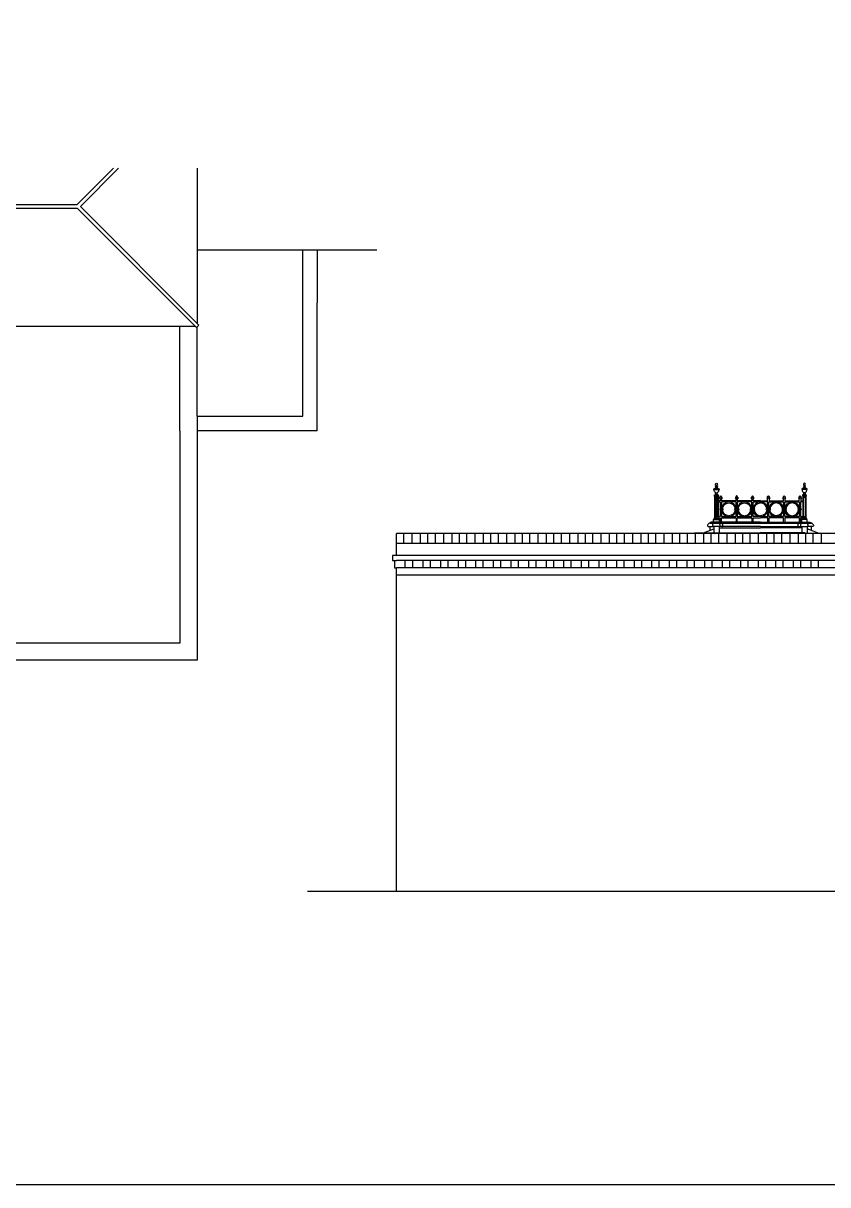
# Model space of a CAD drawing. Header units: millimetres. Extents: x -5841 to 140562, y 1006 to 102310.
# Drawn here: x 29485 to 37713, y 1006 to 12876 of the extents above; entities that cross this region are included whole.
import ezdxf

# ---------------------------------------------------------------- set-up
doc = ezdxf.new("R2010")
doc.units = ezdxf.units.MM
doc.header["$LTSCALE"] = 10
doc.layers.add('CONCEPT HOUSE', color=7, linetype='Continuous')
doc.layers.add('PDF17_0', color=7, linetype='Continuous')
doc.styles.add('1-20', font='romans.shx', dxfattribs={"width": 0.8, "height": 35})
doc.styles.get("Standard").update_dxf_attribs({"font": 'arial.ttf'})
doc.dimstyles.new('1-20', dxfattribs={"dimtxt": 35, "dimasz": 40, "dimexe": 40, "dimexo": 40, "dimgap": 40, "dimtad": 1, "dimdec": 0, "dimzin": 0, "dimdsep": 46, "dimtxsty": '1-20', "dimblk": 'OBLIQUE', "dimcen": 40, "dimdle": 40, "dimclrd": 251, "dimclre": 251, "dimclrt": 251, "dimadec": 0, "dimazin": 0, "dimtfac": 1, "dimtdec": 0, "dimtix": 1, "dimtmove": 1, "dimatfit": 3, "dimfxl": 1, "dimtolj": 1, "dimtzin": 0, "dimlwd": 25, "dimarcsym": 0})
doc.dimstyles.get("Standard").update_dxf_attribs({"dimtxt": 0.18, "dimasz": 0.18, "dimexe": 0.18, "dimexo": 0.0625, "dimgap": 0.09, "dimtad": 0, "dimtih": 1, "dimtoh": 1, "dimdec": 4, "dimzin": 0, "dimdsep": 46, "dimtxsty": 'Standard', "dimcen": 0.09, "dimadec": 0, "dimazin": 0, "dimtfac": 1, "dimtdec": 4, "dimtofl": 0, "dimtmove": 0, "dimatfit": 3, "dimfxl": 1, "dimtolj": 1, "dimtzin": 0, "dimarcsym": 0})

# ---------------------------------------------------------------- blocks, each defined once
blk = doc.blocks.new('*D')
at = {"color": 0}
for p, q in [((14814, 14384), (14814, 14508)), ((14814, 14508), (15072, 14508)), ((15073, 14508), (15331, 14508)), ((15331, 14384), (15331, 14508))]:
    blk.add_line(p, q, dxfattribs=at)
for points in [[(14814, 14508), (14814, 14508), (14814, 14508)], [(15331, 14508), (15331, 14508), (15331, 14508)]]:
    blk.add_solid(points, dxfattribs=at)
at = {"layer": 'CONCEPT HOUSE', "color": 0}
for p, q in [((63894, 65650), (62747, 65650)), ((62773, 65664), (62801, 65636)), ((62787, 65690), (62787, 58835)), ((62787, 62262), (62671, 62535)), ((62773, 58889), (62801, 58861)), ((63894, 58875), (62747, 58875)), ((9050, 15646), (9078, 15674)), ((9064, 15243), (9064, 15700)), ((11739, 15660), (12012, 15777)), ((14400, 15646), (14428, 15674)), ((14414, 15243), (14414, 15700)), ((14454, 15660), (9024, 15660)), ((7254, 14134), (6768, 14134)), ((6794, 14148), (6822, 14120)), ((6808, 14174), (6808, 8989)), ((6808, 11582), (6691, 11855)), ((15164, 9419), (15164, 9739)), ((18839, 9699), (19112, 9815)), ((22514, 9339), (22514, 9739)), ((15124, 9699), (22554, 9699)), ((15150, 9685), (15178, 9713)), ((22500, 9685), (22528, 9713)), ((7254, 9029), (6768, 9029)), ((6794, 9043), (6822, 9015)), ((9464, 7725), (9464, 6739)), ((22864, 7725), (22864, 6739)), ((16164, 6779), (16495, 6896)), ((9424, 6779), (22904, 6779)), ((9450, 6765), (9478, 6793)), ((22850, 6765), (22878, 6793))]:
    blk.add_line(p, q, dxfattribs=at)
at = {"color": 0, "insert": (15072, 14508), "char_height": 0.18, "attachment_point": 5}
blk.add_mtext('517.2008', dxfattribs=at)
at = {"layer": 'CONCEPT HOUSE', "color": 0, "char_height": 150, "attachment_point": 5, "rotation": 90}
for s, insert in [('6775', (62671, 62262)), ('5105', (6691, 11582))]:
    blk.add_mtext(s, dxfattribs=dict(at, insert=insert))
at = {"layer": 'CONCEPT HOUSE', "color": 0, "char_height": 150, "attachment_point": 5}
for s, insert in [('5350', (11739, 15777)), ('7350', (18839, 9815)), ('13400', (16164, 6896))]:
    blk.add_mtext(s, dxfattribs=dict(at, insert=insert))
blk = doc.blocks.new('_Oblique')
at = {"color": 0}
blk.add_line((-0.35, -0.35), (0.35, 0.35), dxfattribs=at)

msp = doc.modelspace()

# ---------------------------------------------------------------- linework, layer by layer
at = {"layer": 'CONCEPT HOUSE', "color": 140, "ltscale": 10}
for p, q in [((32342.8193, 8858.94461), (32342.8193, 10560.92902)), ((32492.51285, 8709.25106), (32492.51285, 10020.02519)), ((31262.21903, 8858.94461), (32342.8193, 8858.94461)), ((32492.51285, 8709.25106), (32087.01285, 8709.25106)), ((33301.82978, 7435.04705), (33301.82978, 7660.04705)), ((40126.82978, 7660.04705), (33301.82978, 7660.04705)), ((40126.82978, 7560.04708), (33301.82978, 7560.04708)), ((33301.82978, 7435.04705), (33261.82978, 7435.04705)), ((33261.82978, 7435.04705), (33261.82978, 7385.04705)), ((33261.82978, 7385.04705), (33301.82978, 7385.04705)), ((33281.82978, 7385.04705), (33281.82978, 7310.04705)), ((40126.82978, 7435.04705), (33301.82978, 7435.04705)), ((40126.82978, 7385.04705), (33301.82978, 7385.04705)), ((33281.82978, 7310.04705), (33301.82978, 7310.04705)), ((33301.82978, 4005.02969), (33301.82978, 7310.04705)), ((40126.82978, 7310.04705), (33301.82978, 7310.04705)), ((40126.82978, 7235.04705), (33301.82978, 7235.04705)), ((31087.57657, 6542.21583), (27412.57657, 6542.21583)), ((31262.57657, 6367.21583), (27237.57657, 6367.21583)), ((32392.38607, 4005.02969), (42082.74928, 4005.02969))]:
    msp.add_line(p, q, dxfattribs=at)
at = {"layer": 'CONCEPT HOUSE', "color": 140, "ltscale": 10, "transparency": 33554559}
for p, q in [((36506.82978, 7732.33166), (36506.82978, 7694.44117)), ((36508.87101, 7768.30884), (37539.78856, 7768.30884)), ((36546.37037, 7732.33166), (36546.37037, 7660.04705)), ((36602.2892, 7732.33166), (36602.2892, 7668.27429)), ((37446.37037, 7732.33166), (37446.37037, 7668.27429)), ((37502.2892, 7732.33166), (37502.2892, 7660.04705)), ((37541.82978, 7732.33166), (37541.82978, 7694.44117)), ((33378.82978, 7560.10352), (33378.82978, 7660.04705)), ((33463.82978, 7560.10352), (33463.82978, 7660.04705)), ((33548.82978, 7560.10352), (33548.82978, 7660.04705)), ((33623.82978, 7560.10352), (33623.82978, 7660.04705)), ((33700.82978, 7560.10352), (33700.82978, 7660.04705)), ((33785.82978, 7560.10352), (33785.82978, 7660.04705)), ((33870.82978, 7560.10352), (33870.82978, 7660.04705)), ((33945.82978, 7560.10352), (33945.82978, 7660.04705)), ((34022.82978, 7560.10352), (34022.82978, 7660.04705)), ((34107.82978, 7560.10352), (34107.82978, 7660.04705)), ((34192.82978, 7560.10352), (34192.82978, 7660.04705)), ((34267.82978, 7560.10352), (34267.82978, 7660.04705)), ((34344.82978, 7560.10352), (34344.82978, 7660.04705)), ((34429.82978, 7560.10352), (34429.82978, 7660.04705)), ((34514.82978, 7560.10352), (34514.82978, 7660.04705)), ((34589.82978, 7560.10352), (34589.82978, 7660.04705)), ((34666.82978, 7560.10352), (34666.82978, 7660.04705)), ((34751.82978, 7560.10352), (34751.82978, 7660.04705)), ((34836.82978, 7560.10352), (34836.82978, 7660.04705)), ((34911.82978, 7560.10352), (34911.82978, 7660.04705)), ((34988.82978, 7560.10352), (34988.82978, 7660.04705)), ((35073.82978, 7560.10352), (35073.82978, 7660.04705)), ((35158.82978, 7560.10352), (35158.82978, 7660.04705)), ((35233.82978, 7560.10352), (35233.82978, 7660.04705)), ((35310.82978, 7560.10352), (35310.82978, 7660.04705)), ((35395.82978, 7560.10352), (35395.82978, 7660.04705)), ((35480.82978, 7560.10352), (35480.82978, 7660.04705)), ((35555.82978, 7560.10352), (35555.82978, 7660.04705)), ((35632.82978, 7560.10352), (35632.82978, 7660.04705)), ((35717.82978, 7560.10352), (35717.82978, 7660.04705)), ((35802.82978, 7560.10352), (35802.82978, 7660.04705)), ((35877.82978, 7560.10352), (35877.82978, 7660.04705)), ((35954.82978, 7560.10352), (35954.82978, 7660.04705)), ((36039.82978, 7560.10352), (36039.82978, 7660.04705)), ((36124.82978, 7560.10352), (36124.82978, 7660.04705)), ((36199.82978, 7560.10352), (36199.82978, 7660.04705)), ((36276.82978, 7560.10352), (36276.82978, 7660.04705)), ((36361.82978, 7560.10352), (36361.82978, 7660.04705)), ((36446.82978, 7560.10352), (36446.82978, 7660.04705)), ((36521.82978, 7560.10352), (36521.82978, 7660.04705)), ((36598.82978, 7560.10352), (36598.82978, 7660.04705)), ((36683.82978, 7560.10352), (36683.82978, 7660.04705)), ((36768.82978, 7560.10352), (36768.82978, 7660.04705)), ((36843.82978, 7560.10352), (36843.82978, 7660.04705)), ((36920.82978, 7560.10352), (36920.82978, 7660.04705)), ((37005.82978, 7560.10352), (37005.82978, 7660.04705)), ((37090.82978, 7560.10352), (37090.82978, 7660.04705)), ((37165.82978, 7560.10352), (37165.82978, 7660.04705)), ((37242.82978, 7560.10352), (37242.82978, 7660.04705)), ((37327.82978, 7560.10352), (37327.82978, 7660.04705)), ((37412.82978, 7560.10352), (37412.82978, 7660.04705)), ((37487.82978, 7560.10352), (37487.82978, 7660.04705)), ((37564.82978, 7560.10352), (37564.82978, 7660.04705)), ((37649.82978, 7560.10352), (37649.82978, 7660.04705)), ((33386.82978, 7385.04705), (33386.82978, 7310.04705)), ((33466.82978, 7385.04705), (33466.82978, 7310.04705)), ((33571.82978, 7385.04705), (33571.82978, 7310.04705)), ((33646.82978, 7385.04705), (33646.82978, 7310.04705)), ((33751.82978, 7385.04705), (33751.82978, 7310.04705)), ((33826.82978, 7385.04705), (33826.82978, 7310.04705)), ((33931.82978, 7385.04705), (33931.82978, 7310.04705)), ((34006.82978, 7385.04705), (34006.82978, 7310.04705)), ((34111.82978, 7385.04705), (34111.82978, 7310.04705)), ((34186.82978, 7385.04705), (34186.82978, 7310.04705)), ((34291.82978, 7385.04705), (34291.82978, 7310.04705)), ((34366.82978, 7385.04705), (34366.82978, 7310.04705)), ((34471.82978, 7385.04705), (34471.82978, 7310.04705)), ((34546.82978, 7385.04705), (34546.82978, 7310.04705)), ((34651.82978, 7385.04705), (34651.82978, 7310.04705)), ((34726.82978, 7385.04705), (34726.82978, 7310.04705)), ((34831.82978, 7385.04705), (34831.82978, 7310.04705)), ((34906.82978, 7385.04705), (34906.82978, 7310.04705)), ((35011.82978, 7385.04705), (35011.82978, 7310.04705)), ((35086.82978, 7385.04705), (35086.82978, 7310.04705)), ((35191.82978, 7385.04705), (35191.82978, 7310.04705)), ((35266.82978, 7385.04705), (35266.82978, 7310.04705)), ((35371.82978, 7385.04705), (35371.82978, 7310.04705)), ((35446.82978, 7385.04705), (35446.82978, 7310.04705)), ((35551.82978, 7385.04705), (35551.82978, 7310.04705)), ((35626.82978, 7385.04705), (35626.82978, 7310.04705)), ((35731.82978, 7385.04705), (35731.82978, 7310.04705)), ((35806.82978, 7385.04705), (35806.82978, 7310.04705)), ((35911.82978, 7385.04705), (35911.82978, 7310.04705)), ((35986.82978, 7385.04705), (35986.82978, 7310.04705)), ((36091.82978, 7385.04705), (36091.82978, 7310.04705)), ((36166.82978, 7385.04705), (36166.82978, 7310.04705)), ((36271.82978, 7385.04705), (36271.82978, 7310.04705)), ((36346.82978, 7385.04705), (36346.82978, 7310.04705)), ((36451.82978, 7385.04705), (36451.82978, 7310.04705)), ((36526.82978, 7385.04705), (36526.82978, 7310.04705)), ((36631.82978, 7385.04705), (36631.82978, 7310.04705)), ((36706.82978, 7385.04705), (36706.82978, 7310.04705)), ((36819.32978, 7385.04705), (36819.32978, 7310.04705)), ((36894.32978, 7385.04705), (36894.32978, 7310.04705)), ((36999.32978, 7385.04705), (36999.32978, 7310.04705)), ((37074.32978, 7385.04705), (37074.32978, 7310.04705)), ((37179.32978, 7385.04705), (37179.32978, 7310.04705)), ((37254.32978, 7385.04705), (37254.32978, 7310.04705)), ((37359.32978, 7385.04705), (37359.32978, 7310.04705)), ((37434.32978, 7385.04705), (37434.32978, 7310.04705)), ((37539.32978, 7385.04705), (37539.32978, 7310.04705)), ((37614.32978, 7385.04705), (37614.32978, 7310.04705))]:
    msp.add_line(p, q, dxfattribs=at)
at = {"layer": 'CONCEPT HOUSE', "color": 0, "ltscale": 10, "true_color": 0xf8d731}
msp.add_lwpolyline([(1240.50621, 35787.1363), (54043.25383, 35787.1363), (54043.25383, 1005.74566), (1240.50621, 1005.74566)], close=True, dxfattribs=at)
at = {"layer": 'CONCEPT HOUSE', "color": 140, "ltscale": 10}
for points in [[(31262.57657, 8858.94461), (31262.57657, 6367.21583)], [(31087.57657, 8709.25106), (31087.57657, 6542.21583)], [(32087.01285, 8709.25106), (31262.57657, 8709.25106)]]:
    msp.add_lwpolyline(points, dxfattribs=at)
at = {"layer": 'CONCEPT HOUSE', "color": 140, "ltscale": 10, "transparency": 33554559}
for points in [[(36545.32978, 7776.33166), (36545.32978, 7803.33166), (36548.32978, 7803.33166, -0.051099299), (36548.78563, 7807.7804, -0.0649481017), (36549.94069, 7811.10983, -0.1042029418), (36551.96662, 7813.66016, -0.1747045212), (36553.82978, 7814.33166), (36553.82978, 7821.33166), (36556.32978, 7821.33166), (36556.32978, 8041.33166), (36552.82978, 8041.33166), (36552.82978, 8051.33166), (36555.82978, 8051.33166), (36555.82978, 8056.33166), (36559.82978, 8056.33166, -0.1398891526), (36560.34249, 8058.12834, -0.1071181112), (36562.02648, 8059.86719, -0.0542054241), (36563.56808, 8060.66918), (36566.14435, 8061.67255, 0.5881687976), (36567.32978, 8070.33166), (36565.32978, 8071.83166, -0.7207592201), (36566.82978, 8076.33166), (36566.85887, 8076.33166, 0.808511983), (36567.18651, 8077.86149, -0.0280986805), (36565.44734, 8078.76281, -0.106841581), (36557.00567, 8086.58292, -0.082313939), (36551.80088, 8097.45552, -0.0706700049), (36549.82978, 8111.33166), (36546.82978, 8111.33166), (36546.82978, 8118.33166), (36552.82978, 8118.33166), (36552.82978, 8122.33166, 0.0823704031), (36559.47592, 8123.43403, 0.090290397), (36564.8506, 8126.43216, 0.1043382387), (36568.59216, 8131.11673, 0.1170359308), (36569.82978, 8136.33166), (36567.32978, 8136.33166), (36567.32978, 8140.33166, -1), (36567.32978, 8148.33166, 0.1321725158), (36568.96702, 8148.77215, 0.1066644687), (36570.51176, 8150.17746, 0.0833236237), (36571.46859, 8152.13898, 0.0720181087), (36571.82978, 8154.63362, -8.2792156108), (36576.82978, 8154.63362, 0.0720181087), (36577.19097, 8152.13898, 0.0833236237), (36578.1478, 8150.17746, 0.1066644687), (36579.69255, 8148.77215, 0.1321725158), (36581.32978, 8148.33166, -1), (36581.32978, 8140.33166), (36581.32978, 8136.33166), (36578.82978, 8136.33166, 0.1170359308), (36580.0674, 8131.11673, 0.1043382387), (36583.80897, 8126.43216, 0.090290397), (36589.18364, 8123.43403, 0.0823704031), (36595.82978, 8122.33166), (36595.82978, 8118.33166), (36601.82978, 8118.33166), (36601.82978, 8111.33166), (36598.82978, 8111.33166, -0.0706700049), (36596.85868, 8097.45552, -0.082313939), (36591.6539, 8086.58292, -0.106841581), (36583.21222, 8078.76281, -0.0280986805), (36581.47306, 8077.86149, 0.8085119831), (36581.80069, 8076.33166), (36581.82978, 8076.33166, -0.7207592201), (36583.32978, 8071.83166), (36581.32978, 8070.33166, 0.5881687976), (36582.51521, 8061.67255), (36585.09148, 8060.66918, -0.0542054241), (36586.63308, 8059.86719, -0.1071181112), (36588.31708, 8058.12834, -0.1398891526), (36588.82978, 8056.33166), (36592.82978, 8056.33166), (36592.82978, 8051.33166), (36595.82978, 8051.33166), (36595.82978, 8041.33166), (36592.32978, 8041.33166), (36592.32978, 7821.33166), (36594.82978, 7821.33166), (36594.82978, 7814.33166, -0.1747045212), (36596.69295, 7813.66016, -0.1042029418), (36598.71887, 7811.10983, -0.0649481017), (36599.87394, 7807.7804, -0.051099299), (36600.32978, 7803.33166), (36603.32978, 7803.33166), (36603.32978, 7776.33166)], [(36571.82978, 8154.63362, 0.1207843891), (36576.82978, 8154.63362)], [(37503.32978, 7776.33166), (37503.32978, 7803.33166), (37500.32978, 7803.33166, 0.051099299), (37499.87394, 7807.7804, 0.0649481017), (37498.71887, 7811.10983, 0.1042029418), (37496.69295, 7813.66016, 0.1747045212), (37494.82978, 7814.33166), (37494.82978, 7821.33166), (37492.32978, 7821.33166), (37492.32978, 8041.33166), (37495.82978, 8041.33166), (37495.82978, 8051.33166), (37492.82978, 8051.33166), (37492.82978, 8056.33166), (37488.82978, 8056.33166, 0.1398891526), (37488.31708, 8058.12834, 0.1071181112), (37486.63308, 8059.86719, 0.0542054241), (37485.09148, 8060.66918), (37482.51521, 8061.67255, -0.5881687976), (37481.32978, 8070.33166), (37483.32978, 8071.83166, 0.7207592201), (37481.82978, 8076.33166), (37481.80069, 8076.33166, -0.808511983), (37481.47306, 8077.86149, 0.0280986805), (37483.21222, 8078.76281, 0.106841581), (37491.6539, 8086.58292, 0.082313939), (37496.85868, 8097.45552, 0.0706700049), (37498.82978, 8111.33166), (37501.82978, 8111.33166), (37501.82978, 8118.33166), (37495.82978, 8118.33166), (37495.82978, 8122.33166, -0.0823704031), (37489.18364, 8123.43403, -0.090290397), (37483.80897, 8126.43216, -0.1043382387), (37480.0674, 8131.11673, -0.1170359308), (37478.82978, 8136.33166), (37481.32978, 8136.33166), (37481.32978, 8140.33166, 1), (37481.32978, 8148.33166, -0.1321725158), (37479.69255, 8148.77215, -0.1066644687), (37478.1478, 8150.17746, -0.0833236237), (37477.19097, 8152.13898, -0.0720181087), (37476.82978, 8154.63362, 8.2792156108), (37471.82978, 8154.63362, -0.0720181087), (37471.46859, 8152.13898, -0.0833236237), (37470.51176, 8150.17746, -0.1066644687), (37468.96702, 8148.77215, -0.1321725158), (37467.32978, 8148.33166, 1), (37467.32978, 8140.33166), (37467.32978, 8136.33166), (37469.82978, 8136.33166, -0.1170359308), (37468.59216, 8131.11673, -0.1043382387), (37464.8506, 8126.43216, -0.090290397), (37459.47592, 8123.43403, -0.0823704031), (37452.82978, 8122.33166), (37452.82978, 8118.33166), (37446.82978, 8118.33166), (37446.82978, 8111.33166), (37449.82978, 8111.33166, 0.0706700049), (37451.80088, 8097.45552, 0.082313939), (37457.00567, 8086.58292, 0.106841581), (37465.44734, 8078.76281, 0.0280986805), (37467.18651, 8077.86149, -0.8085119831), (37466.85887, 8076.33166), (37466.82978, 8076.33166, 0.7207592201), (37465.32978, 8071.83166), (37467.32978, 8070.33166, -0.5881687976), (37466.14435, 8061.67255), (37463.56808, 8060.66918, 0.0542054241), (37462.02648, 8059.86719, 0.1071181112), (37460.34249, 8058.12834, 0.1398891526), (37459.82978, 8056.33166), (37455.82978, 8056.33166), (37455.82978, 8051.33166), (37452.82978, 8051.33166), (37452.82978, 8041.33166), (37456.32978, 8041.33166), (37456.32978, 7821.33166), (37453.82978, 7821.33166), (37453.82978, 7814.33166, 0.1747045212), (37451.96662, 7813.66016, 0.1042029418), (37449.94069, 7811.10983, 0.0649481017), (37448.78563, 7807.7804, 0.051099299), (37448.32978, 7803.33166), (37445.32978, 7803.33166), (37445.32978, 7776.33166)], [(37476.82978, 8154.63362, -0.1207843891), (37471.82978, 8154.63362)], [(36565.32978, 8071.83166, 0.1622776602), (36566.82978, 8071.33166)], [(36581.82978, 8071.33166, 0.1622776602), (36583.32978, 8071.83166)], [(37024.32978, 7995.52896), (36950.82978, 7995.52896), (36950.82978, 8008.21812, -0.2759394522), (36960.32978, 8024.52896, 0.1220372986), (36952.32978, 8029.02896, 0.0635642661), (36951.47505, 8035.72513, 0.0765949376), (36949.2544, 8040.87937, 0.1071428056), (36945.55845, 8044.66684, 0.1226218717), (36943.32978, 8045.52685, 0.1226218717), (36941.10111, 8044.66684, 0.1071428056), (36937.40516, 8040.87937, 0.0765949376), (36935.18451, 8035.72513, 0.0635642661), (36934.32978, 8029.02896, 0.1220378131), (36926.32978, 8024.52896, -0.2759394522), (36935.82978, 8008.21812), (36935.82978, 7995.52896), (36788.82978, 7995.52896), (36788.82978, 8008.21812, -0.2759394522), (36798.32978, 8024.52896, 0.1220372986), (36790.32978, 8029.02896, 0.0635642661), (36789.47505, 8035.72513, 0.0765949376), (36787.2544, 8040.87937, 0.1071428056), (36783.55845, 8044.66684, 0.1226218717), (36781.32978, 8045.52685, 0.1226218717), (36779.10111, 8044.66684, 0.1071428056), (36775.40516, 8040.87937, 0.0765949376), (36773.18451, 8035.72513, 0.0635642661), (36772.32978, 8029.02896, 0.1220378131), (36764.32978, 8024.52896, -0.2759394522), (36773.82978, 8008.21812), (36773.82978, 7995.52896), (36626.82978, 7995.52896), (36626.82978, 8008.21812, -0.2759394522), (36636.32978, 8024.52896, 0.1220372986), (36628.32978, 8029.02896, 0.0635642661), (36627.47505, 8035.72513, 0.0765949376), (36625.2544, 8040.87937, 0.1071428056), (36621.55845, 8044.66684, 0.1226218717), (36619.32978, 8045.52685, 0.1226218717), (36617.10111, 8044.66684, 0.1071428056), (36613.40516, 8040.87937, 0.0765949376), (36611.18451, 8035.72513, 0.0635642661), (36610.32978, 8029.02896, 0.1220378131), (36602.32978, 8024.52896, -0.2759394522), (36611.82978, 8008.21812), (36611.82978, 7995.52896), (36592.32978, 7995.52896)], [(36592.32978, 7983.52896), (36613.32978, 7983.52896), (36613.32978, 7914.52896, 1), (36613.32978, 7902.52896), (36613.32978, 7833.52896), (36592.32978, 7833.52896)], [(36619.32978, 8019.02896, 0.2076086529), (36610.32978, 8029.02896)], [(36619.32978, 8019.02896, 0.2076086529), (36610.32978, 8029.02896)], [(36619.32978, 8019.02896, -0.2076086529), (36628.32978, 8029.02896)], [(36628.32978, 8029.02896, 0.2076086529), (36619.32978, 8019.02896)], [(36781.32978, 8019.02896, 0.2076086529), (36772.32978, 8029.02896)], [(36781.32978, 8019.02896, 0.2076086529), (36772.32978, 8029.02896)], [(36781.32978, 8019.02896, -0.2076086529), (36790.32978, 8029.02896)], [(36790.32978, 8029.02896, 0.2076086529), (36781.32978, 8019.02896)], [(36943.32978, 8019.02896, 0.2076086529), (36934.32978, 8029.02896)], [(36943.32978, 8019.02896, 0.2076086529), (36934.32978, 8029.02896)], [(36943.32978, 8019.02896, -0.2076086529), (36952.32978, 8029.02896)], [(36952.32978, 8029.02896, 0.2076086529), (36943.32978, 8019.02896)], [(37024.32978, 7833.52896), (36949.32978, 7833.52896), (36949.32978, 7902.52896), (36959.6073, 7902.52896, 1), (36959.6073, 7914.52896), (36949.32978, 7914.52896), (36949.32978, 7983.52896), (37024.32978, 7983.52896)], [(37024.32978, 7983.52896, 0.3909468838), (36949.57017, 7914.52896), (36959.6073, 7914.52896, -0.3873907065), (37024.32978, 7973.52896)], [(37024.32978, 7995.52896), (37097.82978, 7995.52896), (37097.82978, 8008.21812, 0.2759394522), (37088.32978, 8024.52896, -0.1220372986), (37096.32978, 8029.02896, -0.0635642661), (37097.18451, 8035.72513, -0.0765949376), (37099.40516, 8040.87937, -0.1071428056), (37103.10111, 8044.66684, -0.1226218717), (37105.32978, 8045.52685, -0.1226218717), (37107.55845, 8044.66684, -0.1071428056), (37111.2544, 8040.87937, -0.0765949376), (37113.47505, 8035.72513, -0.0635642661), (37114.32978, 8029.02896, -0.1220378131), (37122.32978, 8024.52896, 0.2759394522), (37112.82978, 8008.21812), (37112.82978, 7995.52896), (37259.82978, 7995.52896), (37259.82978, 8008.21812, 0.2759394522), (37250.32978, 8024.52896, -0.1220372986), (37258.32978, 8029.02896, -0.0635642661), (37259.18451, 8035.72513, -0.0765949376), (37261.40516, 8040.87937, -0.1071428056), (37265.10111, 8044.66684, -0.1226218717), (37267.32978, 8045.52685, -0.1226218717), (37269.55845, 8044.66684, -0.1071428056), (37273.2544, 8040.87937, -0.0765949376), (37275.47505, 8035.72513, -0.0635642661), (37276.32978, 8029.02896, -0.1220378131), (37284.32978, 8024.52896, 0.2759394522), (37274.82978, 8008.21812), (37274.82978, 7995.52896), (37421.82978, 7995.52896), (37421.82978, 8008.21812, 0.2759394522), (37412.32978, 8024.52896, -0.1220372986), (37420.32978, 8029.02896, -0.0635642661), (37421.18451, 8035.72513, -0.0765949376), (37423.40516, 8040.87937, -0.1071428056), (37427.10111, 8044.66684, -0.1226218717), (37429.32978, 8045.52685, -0.1226218717), (37431.55845, 8044.66684, -0.1071428056), (37435.2544, 8040.87937, -0.0765949376), (37437.47505, 8035.72513, -0.0635642661), (37438.32978, 8029.02896, -0.1220378131), (37446.32978, 8024.52896, 0.2759394522), (37436.82978, 8008.21812), (37436.82978, 7995.52896), (37456.32978, 7995.52896)], [(37024.32978, 7983.52896, -0.3909468838), (37099.0894, 7914.52896), (37089.05227, 7914.52896, 0.3873907065), (37024.32978, 7973.52896)], [(37024.32978, 7833.52896), (37099.32978, 7833.52896), (37099.32978, 7902.52896), (37089.05227, 7902.52896, -1), (37089.05227, 7914.52896), (37099.32978, 7914.52896), (37099.32978, 7983.52896), (37024.32978, 7983.52896)], [(37105.32978, 8019.02896, 0.2076086529), (37096.32978, 8029.02896)], [(37096.32978, 8029.02896, -0.2076086529), (37105.32978, 8019.02896)], [(37105.32978, 8019.02896, -0.2076086529), (37114.32978, 8029.02896)], [(37105.32978, 8019.02896, -0.2076086529), (37114.32978, 8029.02896)], [(37267.32978, 8019.02896, 0.2076086529), (37258.32978, 8029.02896)], [(37258.32978, 8029.02896, -0.2076086529), (37267.32978, 8019.02896)], [(37267.32978, 8019.02896, -0.2076086529), (37276.32978, 8029.02896)], [(37267.32978, 8019.02896, -0.2076086529), (37276.32978, 8029.02896)], [(37429.32978, 8019.02896, 0.2076086529), (37420.32978, 8029.02896)], [(37420.32978, 8029.02896, -0.2076086529), (37429.32978, 8019.02896)], [(37429.32978, 8019.02896, -0.2076086529), (37438.32978, 8029.02896)], [(37429.32978, 8019.02896, -0.2076086529), (37438.32978, 8029.02896)], [(37456.32978, 7983.52896), (37435.32978, 7983.52896), (37435.32978, 7914.52896, -1), (37435.32978, 7902.52896), (37435.32978, 7833.52896), (37456.32978, 7833.52896)], [(37466.82978, 8071.33166, -0.1622776602), (37465.32978, 8071.83166)], [(37483.32978, 8071.83166, -0.1622776602), (37481.82978, 8071.33166)], [(37024.32978, 7833.52896, -0.3909468838), (36949.57017, 7902.52896), (36959.6073, 7902.52896, 0.3873907065), (37024.32978, 7843.52896, 0.3873907065)], [(37024.32978, 7833.52896, 0.3909468838), (37099.0894, 7902.52896), (37089.05227, 7902.52896, -0.3873907065), (37024.32978, 7843.52896, -0.3873907065)], [(37024.32978, 7776.33166), (36519.32978, 7776.33166), (36510.7251, 7775.4259, 0.3838189495), (36509.82978, 7774.4314), (36509.82978, 7769.30799, -0.402186509), (36508.87101, 7768.30884, 0.3443190281), (36483.07015, 7746.38022, 0.4750438033), (36494.51991, 7732.33166), (36495.57978, 7732.33166), (36546.37037, 7732.33166)], [(37024.32978, 7776.33166), (37529.32978, 7776.33166), (37537.93447, 7775.4259, -0.3838189495), (37538.82978, 7774.4314), (37538.82978, 7769.30799, 0.402186509), (37539.78856, 7768.30884, -0.3443190281), (37565.58941, 7746.38022, -0.4750438033), (37554.13965, 7732.33166), (37553.07978, 7732.33166), (37502.2892, 7732.33166)]]:
    msp.add_lwpolyline(points, format="xyb", dxfattribs=at)
for points in [[(36549.82978, 8111.33166), (36598.82978, 8111.33166)], [(36552.82978, 8122.33166), (36595.82978, 8122.33166)], [(36552.82978, 8118.33166), (36595.82978, 8118.33166)], [(36566.85887, 8076.33166), (36581.80069, 8076.33166)], [(36567.32978, 8148.33166), (36581.32978, 8148.33166)], [(36581.32978, 8148.33166), (36567.32978, 8148.33166)], [(36567.32978, 8140.33166), (36581.32978, 8140.33166)], [(36567.32978, 8140.33166), (36581.32978, 8140.33166)], [(36569.82978, 8136.33166), (36578.82978, 8136.33166)], [(37498.82978, 8111.33166), (37449.82978, 8111.33166)], [(37495.82978, 8122.33166), (37452.82978, 8122.33166)], [(37495.82978, 8118.33166), (37452.82978, 8118.33166)], [(37481.80069, 8076.33166), (37466.85887, 8076.33166)], [(37481.32978, 8148.33166), (37467.32978, 8148.33166)], [(37467.32978, 8148.33166), (37481.32978, 8148.33166)], [(37481.32978, 8140.33166), (37467.32978, 8140.33166)], [(37481.32978, 8140.33166), (37467.32978, 8140.33166)], [(37478.82978, 8136.33166), (37469.82978, 8136.33166)], [(36555.82978, 8051.33166), (36592.82978, 8051.33166)], [(36556.32978, 8041.33166), (36592.32978, 8041.33166)], [(36559.82978, 8056.33166), (36588.82978, 8056.33166)], [(36566.82978, 8071.33166), (36581.82978, 8071.33166)], [(37492.82978, 8051.33166), (37455.82978, 8051.33166)], [(37492.32978, 8041.33166), (37456.32978, 8041.33166)], [(37488.82978, 8056.33166), (37459.82978, 8056.33166)], [(37481.82978, 8071.33166), (37466.82978, 8071.33166)], [(36625.32978, 7914.52896), (36613.32978, 7914.52896)], [(36625.32978, 7902.52896), (36613.32978, 7902.52896)], [(36775.32978, 7914.52896), (36787.32978, 7914.52896)], [(36775.32978, 7902.52896), (36787.32978, 7902.52896)], [(36937.32978, 7914.52896), (36949.32978, 7914.52896)], [(36937.32978, 7902.52896), (36949.32978, 7902.52896)], [(37111.32978, 7914.52896), (37099.32978, 7914.52896)], [(37111.32978, 7902.52896), (37099.32978, 7902.52896)], [(37273.32978, 7914.52896), (37261.32978, 7914.52896)], [(37273.32978, 7902.52896), (37261.32978, 7902.52896)], [(37423.32978, 7914.52896), (37435.32978, 7914.52896)], [(37423.32978, 7902.52896), (37435.32978, 7902.52896)], [(37024.32978, 7732.33166), (36541.48906, 7732.33166)], [(36548.32978, 7803.33166), (36600.32978, 7803.33166)], [(36553.82978, 7814.33166), (36594.82978, 7814.33166)], [(36556.32978, 7821.33166), (36592.32978, 7821.33166)], [(36592.32978, 7821.52896), (36613.32978, 7821.52896), (36613.32978, 7776.52896)], [(36602.2892, 7718.45317), (37024.32978, 7721.03823)], [(36625.32978, 7776.52896), (36625.32978, 7821.52896), (36775.32978, 7821.52896), (36775.32978, 7776.52896)], [(36787.32978, 7776.52896), (36787.32978, 7821.52896), (36937.32978, 7821.52896), (36937.32978, 7776.52896)], [(36949.32978, 7776.52896), (36949.32978, 7821.52896), (37024.32978, 7821.52896)], [(37099.32978, 7776.52896), (37099.32978, 7821.52896), (37024.32978, 7821.52896)], [(37024.32978, 7732.33166), (37507.1705, 7732.33166)], [(37446.37037, 7718.45317), (37024.32978, 7721.03823)], [(37261.32978, 7776.52896), (37261.32978, 7821.52896), (37111.32978, 7821.52896), (37111.32978, 7776.52896)], [(37423.32978, 7776.52896), (37423.32978, 7821.52896), (37273.32978, 7821.52896), (37273.32978, 7776.52896)], [(37456.32978, 7821.52896), (37435.32978, 7821.52896), (37435.32978, 7776.52896)], [(37500.32978, 7803.33166), (37448.32978, 7803.33166)], [(37494.82978, 7814.33166), (37453.82978, 7814.33166)], [(37492.32978, 7821.33166), (37456.32978, 7821.33166)], [(36423.79503, 7660.04705), (36546.37037, 7710.81942)], [(36554.45133, 7660.04705), (36574.32978, 7668.28097), (37024.32978, 7671.03729)], [(37494.20823, 7660.04705), (37474.32978, 7668.28097), (37024.32978, 7671.03729)], [(37624.86453, 7660.04705), (37502.2892, 7710.81942)]]:
    msp.add_lwpolyline(points, dxfattribs=at)
for points in [[(36565.33291, 7830.33166), (36583.32978, 7830.33166), (36583.32978, 8032.33166), (36565.33291, 8032.33166)], [(37483.32665, 7830.33166), (37465.32978, 7830.33166), (37465.32978, 8032.33166), (37483.32665, 8032.33166)]]:
    msp.add_lwpolyline(points, close=True, dxfattribs=at)
for points in [[(36775.32978, 7914.52896), (36775.32978, 7983.52896), (36625.32978, 7983.52896), (36625.32978, 7914.52896), (36635.6073, 7914.52896, -1), (36635.6073, 7902.52896), (36625.32978, 7902.52896), (36625.32978, 7833.52896), (36775.32978, 7833.52896), (36775.32978, 7902.52896), (36765.05227, 7902.52896, -1), (36765.05227, 7914.52896)], [(36625.57017, 7914.52896), (36635.6073, 7914.52896, -0.9115842887), (36765.05227, 7914.52896), (36775.0894, 7914.52896, 0.922958207)], [(36937.32978, 7902.52896), (36927.05227, 7902.52896, -1), (36927.05227, 7914.52896), (36937.32978, 7914.52896), (36937.32978, 7983.52896), (36787.32978, 7983.52896), (36787.32978, 7914.52896), (36797.6073, 7914.52896, -1), (36797.6073, 7902.52896), (36787.32978, 7902.52896), (36787.32978, 7833.52896), (36937.32978, 7833.52896)], [(36787.57017, 7914.52896), (36797.6073, 7914.52896, -0.9115842887), (36927.05227, 7914.52896), (36937.0894, 7914.52896, 0.922958207)], [(37111.32978, 7902.52896), (37121.6073, 7902.52896, 1), (37121.6073, 7914.52896), (37111.32978, 7914.52896), (37111.32978, 7983.52896), (37261.32978, 7983.52896), (37261.32978, 7914.52896), (37251.05227, 7914.52896, 1), (37251.05227, 7902.52896), (37261.32978, 7902.52896), (37261.32978, 7833.52896), (37111.32978, 7833.52896)], [(37261.0894, 7914.52896), (37251.05227, 7914.52896, 0.9115842887), (37121.6073, 7914.52896), (37111.57017, 7914.52896, -0.922958207)], [(37273.32978, 7914.52896), (37273.32978, 7983.52896), (37423.32978, 7983.52896), (37423.32978, 7914.52896), (37413.05227, 7914.52896, 1), (37413.05227, 7902.52896), (37423.32978, 7902.52896), (37423.32978, 7833.52896), (37273.32978, 7833.52896), (37273.32978, 7902.52896), (37283.6073, 7902.52896, 1), (37283.6073, 7914.52896)], [(37423.0894, 7914.52896), (37413.05227, 7914.52896, 0.9115842887), (37283.6073, 7914.52896), (37273.57017, 7914.52896, -0.922958207)], [(36775.0894, 7902.52896), (36765.05227, 7902.52896, -0.9115842887), (36635.6073, 7902.52896), (36625.57017, 7902.52896, 0.922958207)], [(36937.0894, 7902.52896, -0.922958207), (36787.57017, 7902.52896), (36797.6073, 7902.52896, 0.9115842887), (36927.05227, 7902.52896)], [(37111.57017, 7902.52896, 0.922958207), (37261.0894, 7902.52896), (37251.05227, 7902.52896, -0.9115842887), (37121.6073, 7902.52896)], [(37273.57017, 7902.52896), (37283.6073, 7902.52896, 0.9115842887), (37413.05227, 7902.52896), (37423.0894, 7902.52896, -0.922958207)]]:
    msp.add_lwpolyline(points, format="xyb", close=True, dxfattribs=at)
at = {"layer": 'CONCEPT HOUSE', "color": 140, "ltscale": 10, "transparency": 33554534}
for points in [[(37024.90024, 7666.72662), (36349.90024, 7664.65938), (36338.76508, 7660.04705)], [(37024.90024, 7666.72662), (37699.90024, 7664.65938), (37711.0354, 7660.04705)]]:
    msp.add_lwpolyline(points, dxfattribs=at)
at = {"layer": 'CONCEPT HOUSE', "color": 140, "ltscale": 10, "transparency": 33554559}
for points, weights, knots in [([(36541.91301, 7732.33166), (36541.70103, 7732.33166), (36541.48906, 7732.33166), (36539.26773, 7732.33166), (36537.86437, 7736.63637), (36536.46101, 7740.94109), (36536.90916, 7746.38022), (36538.64293, 7767.42313), (36547.2295, 7768.30884), (36547.61301, 7768.3484), (36547.61301, 7769.30799), (36547.61301, 7771.86969), (36547.61301, 7774.4314), (36547.61301, 7775.33166), (36547.97113, 7775.4259), (36549.69207, 7775.87878), (36551.41301, 7776.33166)], [1, 1, 1, 0.903262169747, 1, 0.903262169747, 1, 0.788020204157, 1, 0.721534869368, 1, 1, 1, 0.743197411366, 1, 1, 1], [0, 0, 0, 1, 1, 1.8869681507, 1.8869681507, 2.7739363014, 2.7739363014, 4.1003558321, 4.1003558321, 5.6299153375, 5.6299153375, 6.6299153375, 6.6299153375, 8.0958347255, 8.0958347255, 9.0958347255, 9.0958347255, 9.0958347255]), ([(36606.74656, 7732.33166), (36606.95853, 7732.33166), (36607.1705, 7732.33166), (36609.39183, 7732.33166), (36610.79519, 7736.63637), (36612.19855, 7740.94109), (36611.75041, 7746.38022), (36610.01663, 7767.42313), (36601.43007, 7768.30884), (36601.04656, 7768.3484), (36601.04656, 7769.30799), (36601.04656, 7771.86969), (36601.04656, 7774.4314), (36601.04656, 7775.33166), (36600.68843, 7775.4259), (36598.96749, 7775.87878), (36597.24656, 7776.33166)], [1, 1, 1, 0.903262169747, 1, 0.903262169747, 1, 0.788020204157, 1, 0.721534869368, 1, 1, 1, 0.743197411366, 1, 1, 1], [0, 0, 0, 1, 1, 1.8869681507, 1.8869681507, 2.7739363014, 2.7739363014, 4.1003558321, 4.1003558321, 5.6299153375, 5.6299153375, 6.6299153375, 6.6299153375, 8.0958347255, 8.0958347255, 9.0958347255, 9.0958347255, 9.0958347255]), ([(36634.52581, 7732.32606), (36636.74714, 7732.32606), (36638.1505, 7736.63078), (36639.55386, 7740.93549), (36639.10571, 7746.37463), (36637.37194, 7767.41753), (36628.78537, 7768.30324), (36628.40186, 7768.3428), (36628.40186, 7769.30239), (36628.40186, 7771.86409), (36628.40186, 7774.4258), (36628.40186, 7775.32606), (36628.04374, 7775.4203), (36626.3228, 7775.87318), (36624.60186, 7776.32606)], [1, 0.903262169747, 1, 0.903262169747, 1, 0.788020204157, 1, 0.721534869369, 1, 1, 1, 0.743197411372, 1, 1, 1], [0, 0, 0, 0.8869681507, 0.8869681507, 1.7739363014, 1.7739363014, 3.1003558321, 3.1003558321, 4.6299153375, 4.6299153375, 5.6299153375, 5.6299153375, 7.0958347255, 7.0958347255, 8.0958347255, 8.0958347255, 8.0958347255]), ([(37414.13375, 7732.32606), (37411.91242, 7732.32606), (37410.50906, 7736.63078), (37409.10571, 7740.93549), (37409.55385, 7746.37463), (37411.28763, 7767.41753), (37419.87419, 7768.30324), (37420.2577, 7768.3428), (37420.2577, 7769.30239), (37420.2577, 7771.86409), (37420.2577, 7774.4258), (37420.2577, 7775.32606), (37420.61583, 7775.4203), (37422.33676, 7775.87318), (37424.0577, 7776.32606)], [1, 0.903262169747, 1, 0.903262169747, 1, 0.788020204157, 1, 0.721534869369, 1, 1, 1, 0.743197411372, 1, 1, 1], [0, 0, 0, 0.8869681507, 0.8869681507, 1.7739363014, 1.7739363014, 3.1003558321, 3.1003558321, 4.6299153375, 4.6299153375, 5.6299153375, 5.6299153375, 7.0958347255, 7.0958347255, 8.0958347255, 8.0958347255, 8.0958347255]), ([(37441.91301, 7732.33166), (37441.70103, 7732.33166), (37441.48906, 7732.33166), (37439.26773, 7732.33166), (37437.86437, 7736.63637), (37436.46101, 7740.94109), (37436.90916, 7746.38022), (37438.64293, 7767.42313), (37447.2295, 7768.30884), (37447.61301, 7768.3484), (37447.61301, 7769.30799), (37447.61301, 7771.86969), (37447.61301, 7774.4314), (37447.61301, 7775.33166), (37447.97113, 7775.4259), (37449.69207, 7775.87878), (37451.41301, 7776.33166)], [1, 1, 1, 0.903262169747, 1, 0.903262169747, 1, 0.788020204157, 1, 0.721534869368, 1, 1, 1, 0.743197411366, 1, 1, 1], [0, 0, 0, 1, 1, 1.8869681507, 1.8869681507, 2.7739363014, 2.7739363014, 4.1003558321, 4.1003558321, 5.6299153375, 5.6299153375, 6.6299153375, 6.6299153375, 8.0958347255, 8.0958347255, 9.0958347255, 9.0958347255, 9.0958347255]), ([(37506.74656, 7732.33166), (37506.95853, 7732.33166), (37507.1705, 7732.33166), (37509.39183, 7732.33166), (37510.79519, 7736.63637), (37512.19855, 7740.94109), (37511.75041, 7746.38022), (37510.01663, 7767.42313), (37501.43007, 7768.30884), (37501.04656, 7768.3484), (37501.04656, 7769.30799), (37501.04656, 7771.86969), (37501.04656, 7774.4314), (37501.04656, 7775.33166), (37500.68843, 7775.4259), (37498.96749, 7775.87878), (37497.24656, 7776.33166)], [1, 1, 1, 0.903262169747, 1, 0.903262169747, 1, 0.788020204157, 1, 0.721534869368, 1, 1, 1, 0.743197411366, 1, 1, 1], [0, 0, 0, 1, 1, 1.8869681507, 1.8869681507, 2.7739363014, 2.7739363014, 4.1003558321, 4.1003558321, 5.6299153375, 5.6299153375, 6.6299153375, 6.6299153375, 8.0958347255, 8.0958347255, 9.0958347255, 9.0958347255, 9.0958347255])]:
    msp.add_rational_spline(points, weights, degree=2, knots=knots, dxfattribs=at)
at = {"layer": 'PDF17_0', "color": 140, "lineweight": 0}
for p, q in [((28759.76195, 11022.05207), (30037.3828, 11022.05207)), ((28759.76195, 10987.05207), (30037.3828, 10987.05207)), ((27552.42571, 9779.71583), (31087.57657, 9779.71583)), ((31087.57657, 8709.25106), (31087.57657, 9779.71583)), ((31257.0934, 9767.34147), (31281.84214, 9792.0902)), ((31262.21903, 8858.94461), (31262.21903, 9772.4671))]:
    msp.add_line(p, q, dxfattribs=at)
for points in [[(30409.4251, 11394.09438), (30037.3828, 11022.05207)], [(30458.92258, 11394.09438), (30069.38027, 11004.55207), (31281.84214, 9792.0902)], [(31262.21903, 11394.09438), (31262.21903, 9811.71331)], [(30037.3828, 10987.05207), (31257.0934, 9767.34147)], [(31262.21903, 10560.92902), (33101.60288, 10560.92902)], [(32492.51285, 10560.92902), (32492.51285, 10020.02519)], [(32492.51285, 10560.92902), (32538.43, 10560.92902)], [(31087.57657, 9779.71583), (31244.71903, 9779.71583)]]:
    msp.add_lwpolyline(points, dxfattribs=at)

# ---------------------------------------------------------------- dimensions: what is measured, and where the dimension line sits
at = {"color": 140, "ltscale": 10}
dim = msp.add_linear_dim(base=(15255.22877, 14508.00988), p1=(14813.78969, 14384.34459), p2=(15330.99051, 14384.34459), dimstyle='Standard', override={"dimpost": '<>'}, dxfattribs=at)
dim.commit()
dim.dimension.update_dxf_attribs({"geometry": '*D', "text_midpoint": (15072.3901, 14508.00988), "dimtype": 128})
at = {"layer": 'CONCEPT HOUSE', "color": 140, "ltscale": 10}
for base, p1, p2, middle in [((9063.78969, 15659.95344), (14413.78969, 15203.48064), (9063.78969, 15203.48064), (11738.78969, 15776.59055)), ((22513.78969, 9698.7332), (15163.78969, 9379.34459), (22513.78969, 9298.87511), (18838.78969, 9815.37031)), ((22863.78969, 6778.95432), (9463.78969, 7765.33001), (22863.78969, 7765.33001), (16163.78969, 6895.59143))]:
    dim = msp.add_linear_dim(base=base, p1=p1, p2=p2, dimstyle='1-20', override={"dimtxt": 150, "dimpost": '<>', "dimtxsty": 'Standard'}, dxfattribs=at)
    dim.commit()
    dim.dimension.update_dxf_attribs({"geometry": '*D', "text_midpoint": middle})
dim = msp.add_linear_dim(base=(6807.69457, 9029.34459), p1=(7293.90425, 14134.34459), p2=(7293.90425, 9029.34459), angle=90, dimstyle='1-20', override={"dimtxt": 150, "dimpost": '<>', "dimtxsty": 'Standard'}, dxfattribs=at)
dim.commit()
dim.dimension.update_dxf_attribs({"geometry": '*D', "text_midpoint": (6691.10862, 11581.84459)})
at = {"layer": 'CONCEPT HOUSE', "color": 6, "ltscale": 10}
dim = msp.add_linear_dim(base=(62787.20868, 58875.10169), p1=(63933.6128, 65649.68692), p2=(63933.6128, 58875.10169), angle=90, dimstyle='1-20', override={"dimtxt": 150, "dimpost": '<>', "dimtxsty": 'Standard'}, dxfattribs=at)
dim.commit()
dim.dimension.update_dxf_attribs({"geometry": '*D', "text_midpoint": (62670.62274, 62262.3943)})

doc.saveas('drawing.dxf')
